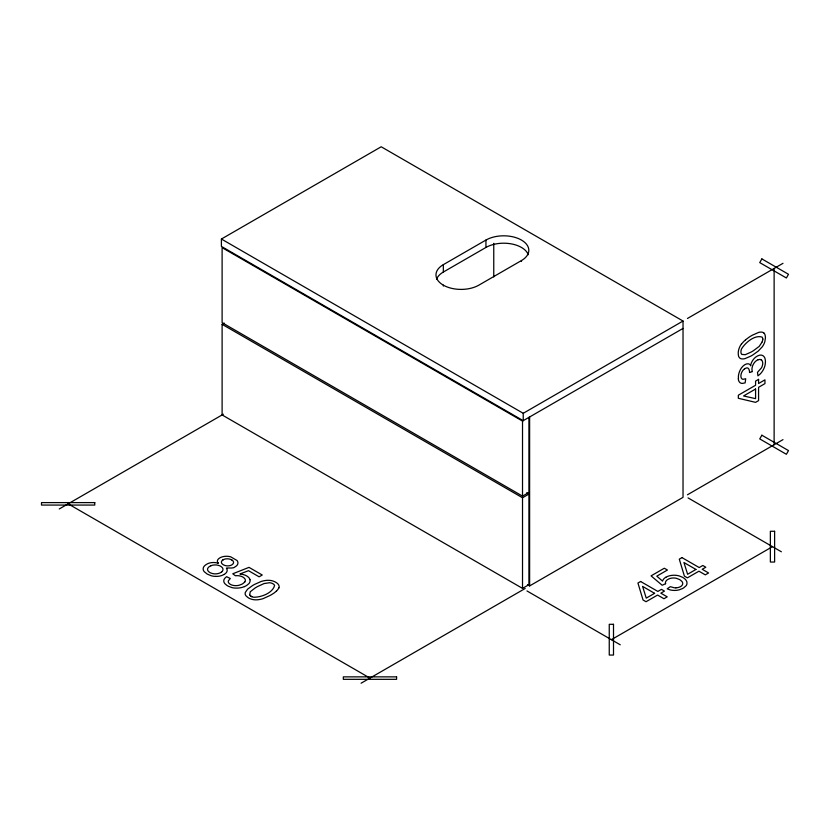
<?xml version="1.0" encoding="UTF-8"?>
<svg xmlns="http://www.w3.org/2000/svg" width="830" height="830" viewBox="0 0 830 830"><rect width="100%" height="100%" fill="white"/><g stroke="black" fill="none" stroke-linecap="round" stroke-linejoin="round"><path stroke-width="1.25" d="M749.511 372.525L752.354 371.643A14.006 8.082 -60 0 1 751.959 369.215A9.016 5.208 -60 0 1 752.011 368.541L752.084 367.887A7.014 4.046 -60 0 1 756.089 360.905L756.887 360.355A9.493 5.478 -60 0 1 757.738 359.888L758.018 359.753M762.687 339.885L762.687 338.609M750.538 365.75L750.787 364.629A8.746 5.042 -60 0 1 755.559 357.232L756.462 356.62A13.56 7.833 -60 0 1 757.52 355.987L758.765 355.448A10.811 6.246 -60 0 1 761.722 355.199L762.376 355.427A13.135 7.584 -60 0 1 763.289 355.956A12.045 6.951 -60 0 1 765.084 358.819L765.385 360.697A16.662 9.618 -60 0 1 765.416 362.274L765.136 364.785A11.195 6.464 -60 0 1 763.59 369.215A11.817 6.816 -60 0 1 763.071 370.17A11.112 6.412 -60 0 1 759.886 374.278L757.925 375.865L757.489 372.348L761.494 367.825A6.889 3.974 -60 0 0 762.708 363.592A8.902 5.146 -60 0 0 762.697 362.679L762.666 362.378A7.449 4.306 -60 0 0 758.132 359.795M762.179 341.929L759.191 346.411L753.401 350.727A71.017 41.002 -60 0 1 751.026 352.117L745.247 354.701L741.833 354.4A5.644 3.258 -60 0 1 741.055 353.009L740.962 352.46A7.003 4.046 -60 0 1 740.941 351.515L740.972 351.183A5.883 3.403 -60 0 1 741.615 348.756C745.506 342.52 754.823 334.521 762.179 337.146A5.717 3.299 -60 0 1 762.179 341.815M244.788 581.965L242.858 583.646A14.037 8.103 0 0 1 241.769 584.247L239.455 585.14A8.331 4.814 0 0 1 236.166 585.638A8.84 5.105 0 0 1 235.326 585.627L234.921 585.607A7.294 4.212 0 0 1 230.989 584.673A8.487 4.897 0 0 1 230.149 584.206A6.993 4.036 0 0 1 228.26 581.685A6.578 3.797 0 0 1 228.447 580.72L230.294 578.489L226.58 576.674L224.764 578.323A10.821 6.246 0 0 0 223.851 581.612A10.935 6.318 0 0 0 224.909 583.708L226.849 585.368A17.191 9.929 0 0 0 228.26 586.208L231.84 587.578A11.226 6.484 0 0 0 235.108 588.086L237.919 588.076A13.467 7.771 0 0 0 244.394 586.613M276.452 591.105L274.159 592.942A55.703 32.163 0 0 1 270.165 595.411L263.214 598.596A18.82 10.863 0 0 1 261.284 599.146L259.406 599.54A12.004 6.931 0 0 1 254.914 599.81A9.587 5.54 0 0 1 250.785 598.97L249.249 598.316A14.67 8.476 0 0 1 248.046 597.631L245.981 595.847A9.711 5.603 0 0 1 245.161 593.875L245.151 593.533A10.977 6.339 0 0 1 245.327 592.392L247.61 589.165L252.496 585.596A60.206 34.756 0 0 1 254.571 584.403L261.004 581.539A18.727 10.811 0 0 1 262.934 580.979L265.268 580.523A11.765 6.796 0 0 1 269.304 580.336A9.607 5.551 0 0 1 273.423 581.176L274.948 581.83A11.018 6.36 0 0 1 279.036 587.889M745.537 339.823L749.085 337.177A59.895 34.58 -60 0 1 752.405 335.175L758.641 332.415A18.82 10.863 -60 0 1 760.083 332.135L761.058 332.083A12.243 7.065 -60 0 1 763.849 332.975M221.693 571.86L221.205 572.223A9.618 5.551 0 0 1 220.365 572.731L219.452 573.157A7.252 4.181 0 0 1 211.142 573.125L210.53 572.856A9.618 5.551 0 0 1 209.928 572.534A8.238 4.752 0 0 1 207.822 570.5A6.733 3.891 0 0 1 207.874 568.187A8.456 4.887 0 0 1 209.917 566.247A9.12 5.26 0 0 1 210.509 565.936L210.81 565.801M222.627 560.177L223.27 559.762M744.635 368.831L744.852 368.686A7.927 4.575 -60 0 1 745.62 368.271L746.834 367.908A4.856 2.801 -60 0 1 748.141 368.261L748.432 368.541A9.68 5.592 -60 0 1 749.511 372.255M221.403 239.03L523.232 413.299L523.232 420.675L221.403 246.417L221.403 239.03L381.198 146.775L683.028 321.034L683.028 497.346L529.623 585.918L527.496 584.683M526.666 492.771L528.918 494.068L528.918 584.683L522.516 588.377L222.108 414.938L222.108 324.323L224.245 323.088M443.334 286.08L443.334 285.157A25.108 14.494 0 0 1 443.334 264.656L485.944 240.057A25.108 14.494 0 0 1 521.458 240.057A25.108 14.494 0 0 1 521.458 260.558L521.458 261.481M436.518 279.326A25.108 14.494 0 0 1 443.334 272.043L485.944 247.444A25.108 14.494 0 0 1 510.865 243.802A25.108 14.494 0 0 1 528.274 254.717M59.252 508.966L223.353 414.222M521.458 260.558L478.848 285.157A25.108 14.494 0 0 1 443.334 285.157M523.232 413.299L683.028 321.034M687.458 318.471L782.991 263.318M528.918 417.397L528.918 492.429L522.516 496.122L222.108 322.683L222.108 247.641L522.516 421.08L683.028 328.421M222.108 324.323L522.516 497.761L528.918 494.068M361.081 683.225L525.183 588.48M687.458 494.784L782.991 439.63M611.378 639.681L772.491 546.659M224.038 574.474L222.243 575.335A10.572 6.101 0 0 1 217.616 576.342L217.045 576.373A12.17 7.024 0 0 1 215.883 576.394M665.878 577.244L667.704 576.373A11.018 6.36 0 0 1 672.425 575.315L672.995 575.273A12.564 7.252 0 0 1 674.78 575.252A11.247 6.495 0 0 1 679.272 575.947L682.302 577.182A16.808 9.701 0 0 1 683.64 577.981L684.397 578.531A13.467 7.771 0 0 1 686.939 582.266L686.939 583.895A11.226 6.484 0 0 1 686.068 585.783L683.702 587.848A17.191 9.929 0 0 1 682.25 588.667L679.355 589.777A10.935 6.318 0 0 1 675.745 590.389A10.821 6.246 0 0 1 670.038 589.871L667.185 588.823L670.329 586.675L674.188 587.744A6.578 3.797 0 0 0 675.869 587.827M665.629 583.708L662.164 585.243L651.062 575.864L664.301 568.228L667.424 570.023L656.8 576.155L662.527 581.114L662.734 580.543A12.149 7.014 0 0 1 665.847 577.234M244.394 586.613L245.348 586.177A16.808 9.701 0 0 0 246.728 585.409L248.865 583.656A11.247 6.495 0 0 0 250.069 581.062A12.564 7.252 0 0 0 250.038 580.035L249.965 579.703M251.781 596.656L250.67 596.023M688.07 497.917L781.372 551.784M526.957 590.939L620.259 644.806M68.133 503.841L369.962 678.1M232.11 560.188L231.902 560.053A7.844 4.524 0 0 0 231.197 559.669M226.538 568.571C224.743 567.035 233.521 569.214 235.108 566.828A10.582 6.111 0 0 0 235.782 566.392L236.094 566.174A9.068 5.239 0 0 0 237.785 563.902L237.888 563.342A10.8 6.235 0 0 0 237.888 562.46A9.887 5.706 0 0 0 236.965 560.458L230.709 556.826A9.711 5.603 0 0 0 226.798 556.276A10.396 6.007 0 0 0 225.791 556.297L225.314 556.318A8.943 5.167 0 0 0 221.34 557.169L220.562 557.501A10.852 6.267 0 0 0 219.587 558.04A7.999 4.617 0 0 0 217.709 562.574M217.854 562.553L218.383 563.331L217.242 562.989A9.13 5.271 0 0 0 208.216 563.456L207.241 563.943A13.851 7.989 0 0 0 206.162 564.556L204.761 565.624A10.645 6.142 0 0 0 203.277 568.052L203.215 568.384A12.056 6.962 0 0 0 203.205 569.39A11.236 6.484 0 0 0 204.232 571.673L207.21 574.07L211.349 575.792A11.236 6.495 0 0 0 215.883 576.394M249.664 594.851L250.266 591.749L255.215 587.92A71.017 41.002 0 0 1 257.58 586.54L264.002 583.583L269.377 582.743A5.644 3.258 0 0 1 271.752 583.21L272.365 583.459A7.003 4.046 0 0 1 273.215 583.936L273.464 584.102A5.883 3.403 0 0 1 274.595 585.503C272.572 593.066 261.367 597.278 253.814 597.247A5.717 3.299 0 0 1 249.768 594.913M738.482 380.036L738.254 378.501M774.12 268.443L774.12 444.756M529.623 416.982L529.623 585.918M522.516 421.08L522.516 496.122M522.516 497.761L522.516 588.377M493.757 243.335L493.757 276.93M485.944 240.057L485.944 247.444M443.334 264.656L443.334 272.043M244.788 581.975A7.356 4.243 0 0 0 244.404 578.24L243.46 577.462A10.52 6.069 0 0 0 242.858 577.089A8.176 4.721 0 0 0 239.548 575.885A7.968 4.596 0 0 0 235.43 575.761L232.763 573.779L249.01 567.367L262.249 575.014L259.126 576.819L248.502 570.687L239.922 573.987L240.918 574.111A12.149 7.014 0 0 1 246.645 575.906L248.139 576.975A11.018 6.36 0 0 1 249.975 579.703M226.735 568.54A9.95 5.748 0 0 1 224.059 574.485M665.608 583.708A7.968 4.596 0 0 1 665.847 581.342A8.176 4.721 0 0 1 667.911 579.423A10.52 6.069 0 0 1 668.544 579.07L669.893 578.531A7.356 4.243 0 0 1 676.357 578.303L679.251 579.423A14.037 8.103 0 0 1 680.299 580.046L681.845 581.384A8.331 4.814 0 0 1 682.696 583.283A8.84 5.105 0 0 1 682.685 583.77L682.654 584.009A7.294 4.212 0 0 1 681.036 586.271A8.487 4.897 0 0 1 680.226 586.758A6.993 4.036 0 0 1 675.869 587.848M760.923 359.629A8.393 4.845 -60 0 1 761.494 359.992M744.624 368.759A5.82 3.362 -60 0 0 740.962 375.15L740.931 375.43A8.414 4.856 -60 0 0 740.92 376.249L740.931 376.509A6.267 3.621 -60 0 0 742.964 379.31L745.714 378.771L745.133 382.879L742.207 383.429A10.51 6.069 -60 0 1 738.472 380.047M750.714 365.563A8.891 5.136 -60 0 0 741.439 367.908A11.35 6.547 -60 0 0 738.461 378.345M278.807 587.879A19.225 11.101 0 0 1 276.411 591.095M223.239 559.742A5.706 3.289 0 0 1 227.379 558.808A6.152 3.548 0 0 1 231.197 559.669M222.596 560.167A5.82 3.362 0 0 0 222.492 564.192L222.907 564.473A8.404 4.856 0 0 0 223.602 564.898L223.841 565.012A5.955 3.445 0 0 0 227.648 565.884A5.779 3.341 0 0 0 231.788 564.888A6.049 3.486 0 0 0 232.161 560.167M221.703 571.87A7.429 4.295 0 0 0 221.62 566.963L221.154 566.6A9.721 5.613 0 0 0 220.313 566.091L219.711 565.801A7.304 4.223 0 0 0 210.81 565.79M741.46 343.89A11.018 6.36 -60 0 0 738.275 354.151L738.451 355.593A9.607 5.551 -60 0 0 739.779 358.041A12.222 7.055 -60 0 0 742.57 358.934L743.535 358.902A18.727 10.811 -60 0 0 744.977 358.633L750.673 356.184A60.206 34.756 -60 0 0 752.748 354.991L758.278 351.049L762.21 346.867A10.977 6.339 -60 0 0 763.289 345.207L763.579 344.689A9.711 5.603 -60 0 0 764.876 341.504L765.395 338.225A14.67 8.476 -60 0 0 765.385 336.866L765.104 335.123A9.472 5.468 -60 0 0 763.839 332.986M741.564 343.983A19.225 11.101 -60 0 1 745.548 339.854M761.867 258.908L759.74 262.602L786.373 277.977L788.5 274.284L761.867 258.908M761.867 435.221L759.74 438.914L786.373 454.29L788.5 450.597L761.867 435.221M758.579 379.372L755.58 381.095L755.58 385.255L738.337 395.205L738.337 398.286L755.58 402.353L758.579 400.631L758.579 387.299L764.949 383.616L764.949 379.839L758.579 383.522L758.579 379.372M755.58 389.021L743.587 395.952L755.58 398.649L755.58 389.021M640.615 581.488L637.938 583.023L643.043 599.997L646.041 601.719L657.588 595.058L663.959 598.731L667.227 596.853L660.856 593.17L664.446 591.095L661.448 589.362L657.858 591.437L640.615 581.488M681.97 557.604L679.293 559.15L684.397 576.113L687.396 577.846L698.943 571.185L705.313 574.858L708.581 572.97L702.211 569.297L705.801 567.222L702.803 565.489L699.213 567.564L681.97 557.604M654.59 593.326L646.259 598.139L642.586 586.395L654.59 593.326M695.945 569.453L687.614 574.267L683.941 562.522L695.945 569.453M94.765 502.607L41.5 502.607L41.5 505.065L94.765 505.065L94.765 502.607M774.618 531.283L770.365 531.283L770.365 562.035L774.618 562.035L774.618 531.283M613.505 624.305L609.251 624.305L609.251 655.057L613.505 655.057L613.505 624.305M396.595 676.865L343.33 676.865L343.33 679.324L396.595 679.324L396.595 676.865"/></g></svg>
